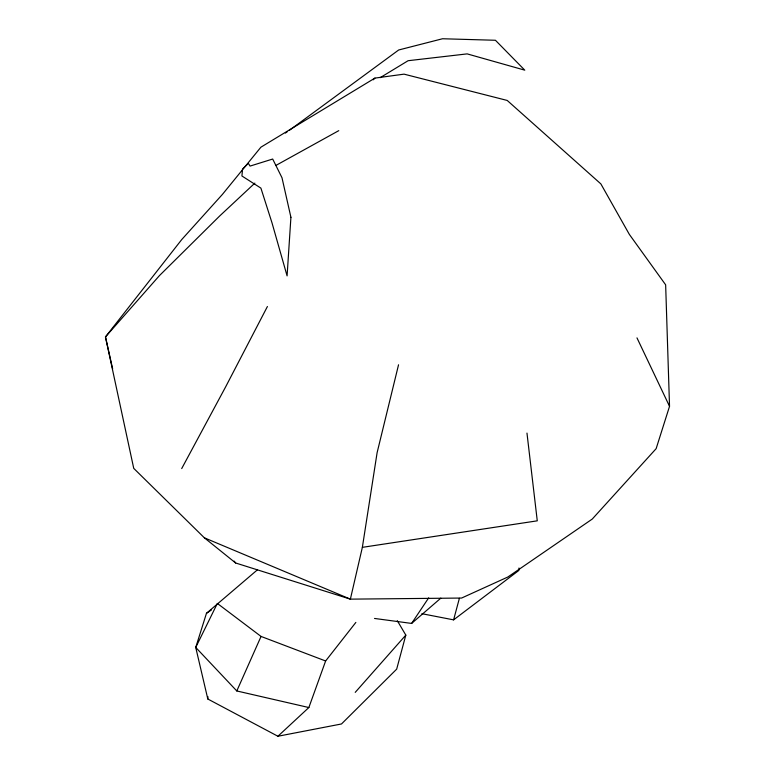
<?xml version="1.0" encoding="UTF-8"?>
<svg xmlns="http://www.w3.org/2000/svg" width="775" height="775" viewBox="0 0 775 775"><rect width="100%" height="100%" fill="white"/><g stroke="black" fill="none" stroke-linecap="round" stroke-linejoin="round"><path stroke-width="1.16" d="M397.304 620.688L405.819 635.113L396.674 669.145L341.494 723.966L277.905 736.25L207.807 699.002L207.923 696.638M518.998 568.007L518.882 570.419L453.598 619.864L421.891 613.703M204.387 537.831L350.377 599.143L461.6 598.048L507.867 577.007L592.265 519.056L656.144 448.657L669.532 406.332L665.648 284.822L629.339 234.379L600.867 183.907L507.218 100.45L404.056 74.148L374.926 78.101L260.904 147.192L222.415 194.409L181.767 239.523L105.468 336.922L133.736 468.362L204.387 537.831L235.648 562.989L350.377 599.143L362.361 547.344L377.105 452.707L398.544 364.783M453.598 619.864L459.391 598.31M257.222 569.993L206.46 613.316L195.736 647.425L207.807 699.002M277.905 736.25L308.857 707.536L325.626 660.978L355.861 622.412M236.801 690.961L261.049 636.44L217.349 603.434L195.736 647.425L236.801 690.961L308.857 707.536M267.414 306.512L225.651 386.851L181.708 468.565M374.528 618.45L411.612 623.429L428.672 597.864M355.221 692.366L405.819 635.113M373.24 79.796L374.926 78.101M254.868 183.113L219.606 216.051L159.408 275.648L105.468 336.922L112.656 368.89M411.612 623.429L440.83 598.145M285.374 133.068L287.293 131.76M289.211 130.452L398.679 49.988L442.535 38.75L495.438 40.271L524.772 70.157L467.16 53.882L408.105 60.712L380.176 77.674M206.46 613.316L211.449 609.964M275.978 165.395L338.772 130.655M362.361 547.344L537.269 520.829L526.971 433.089M261.049 636.44L325.626 660.978M234.157 561.11L235.648 562.989M636.972 337.871L669.532 406.332M290.916 217.3L287.089 275.89L271.996 222.822L260.904 188.122L241.926 175.993L242.546 169.086L248.349 163.36L250.073 166.083L272.684 159.04L281.984 177.727L290.916 217.3"/></g></svg>
